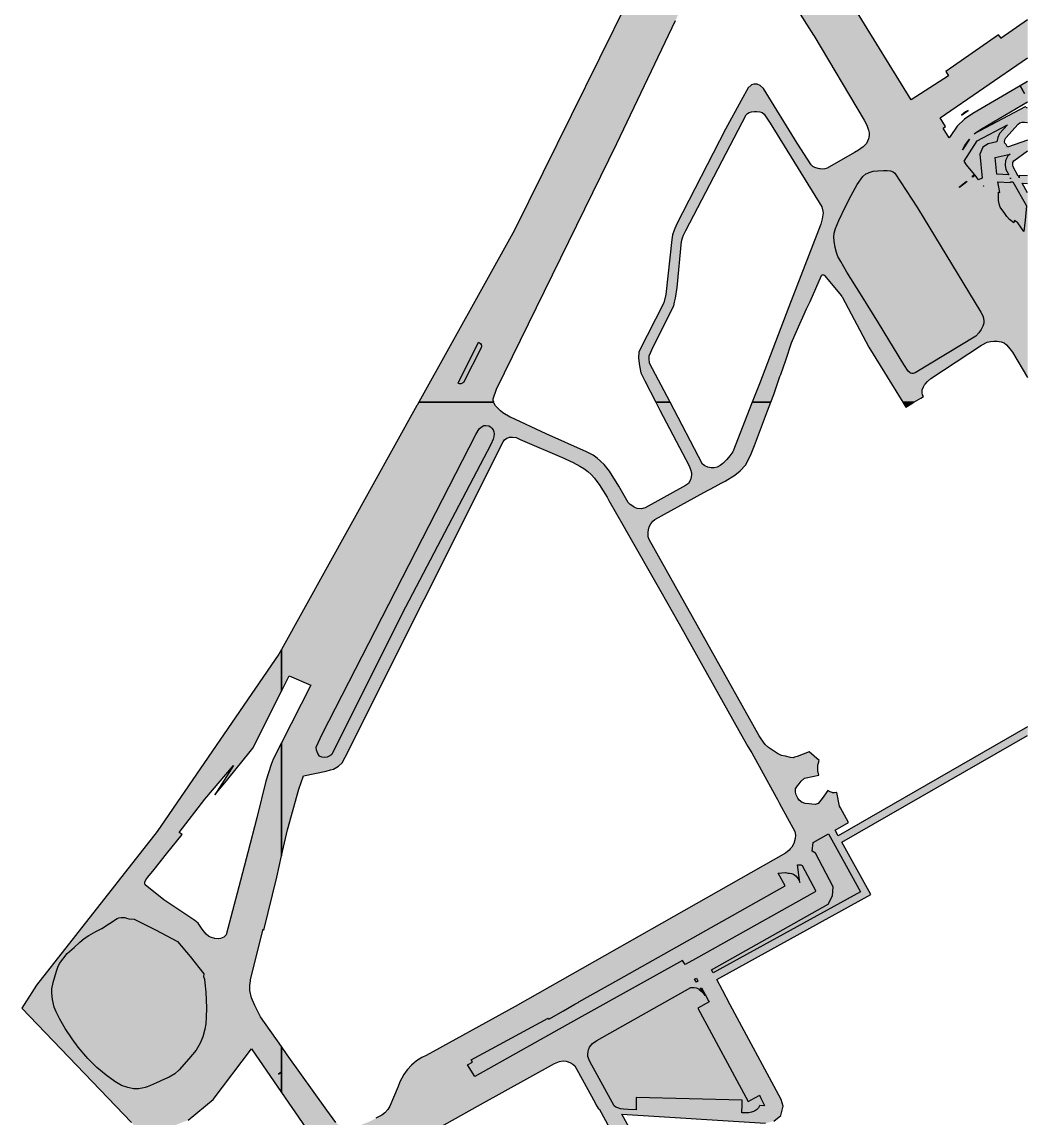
# Model space of a CAD drawing. Header units: metres. Extents: x -1260 to 1415, y -1141 to 1210.
# Drawn here: x -1260.1 to -856, y -281.7 to 159.1 of the extents above; entities that cross this region are included whole.
import ezdxf

# ---------------------------------------------------------------- set-up
doc = ezdxf.new("R2010")
doc.units = ezdxf.units.M
doc.layers.add('URB_DRUMURI_STREET_LINE', color=7, linetype='Continuous', true_color=0xe1e4e2)

msp = doc.modelspace()

# ---------------------------------------------------------------- hatches: boundary and pattern name
at = {"layer": 'URB_DRUMURI_STREET_LINE'}
h = msp.add_hatch(color=256, dxfattribs=at)
h.dxf.hatch_style = 1
h.paths.add_polyline_path([(-949.24, 306.16), (-1005.16, 190.81), (-1062.08, 75.42), (-1100.54, 6.16), (-1070.37, 6.16), (-1070.66, 6.82), (-1070.62, 7.58), (-1069.24, 11.48), (-1020.92, 110.22), (-997.34, 159.74), (-985.5, 185.12), (-984.64, 186.82), (-983.32, 188.66), (-982.6, 189.46), (-981.52, 190.34), (-979.74, 190.98), (-977.34, 191.34), (-975.92, 191.28), (-973.7, 190.7), (-971.34, 189.66), (-968.2, 187.7), (-963.44, 183.44), (-958.74, 178.14), (-949.04, 165.2), (-941.86, 153.84), (-941.73, 153.64), (-921.42, 119.68), (-920.36, 117.58), (-919.78, 115.64), (-919.52, 114.58), (-919.52, 114.56), (-919.52, 113.4), (-919.66, 112.12), (-920.58, 110.26), (-921.9, 108.86), (-923.76, 107.54), (-925.39, 106.61), (-936.4, 100.34), (-937.24, 100.02), (-938.18, 99.94), (-939.14, 100), (-939.39, 100.04), (-940, 100.14), (-941.26, 100.58), (-942.16, 101.04), (-942.78, 101.64), (-948.34, 110.38), (-961.92, 132.34), (-963.24, 133.58), (-964.44, 134.05), (-964.56, 134.1), (-965.57, 134.1), (-965.58, 134.1), (-965.88, 134.04), (-966.82, 133.88), (-966.94, 133.75), (-968.08, 132.64), (-970.86, 127.58), (-977.16, 115.94), (-996.86, 77.62), (-997.88, 75.34), (-998.48, 73.52), (-998.76, 71.68), (-1001.18, 49.56), (-1002, 46.12), (-1012.02, 26.42), (-1012.18, 23.92), (-1011.8, 20.78), (-1011.22, 18.06), (-1009.68, 14.84), (-1005.24, 6.16), (-999.51, 6.16), (-1007.78, 21.9), (-1007.79, 22.18), (-1007.86, 23.44), (-1007.86, 24.64), (-1007.86, 24.84), (-1007.26, 26.3), (-1006.38, 28.2), (-998.04, 44.98), (-997.66, 46.38), (-997.3, 48.06), (-996.72, 52.38), (-994.96, 70.8), (-994.52, 72.26), (-994.12, 73.34), (-993.16, 75.28), (-968.88, 121.76), (-968.54, 122.16), (-968.4, 122.34), (-967.7, 122.74), (-966.8, 123.04), (-965.54, 123.1), (-964.7, 123.1), (-963.38, 122.96), (-962.44, 122.7), (-961.66, 122.08), (-959.2, 118.46), (-938.48, 84.76), (-938.11, 83.07), (-937.96, 82.34), (-938.34, 80), (-938.84, 77.8), (-951.78, 44.5), (-963.54, 13.6), (-966.46, 6.16), (-959.01, 6.16), (-957.84, 9.26), (-957.83, 9.26), (-955.32, 16.54), (-955.02, 17.4), (-953.03, 23.16), (-950.64, 30.07), (-950.3, 31.06), (-947.31, 37.71), (-946.12, 40.36), (-944.6, 43.73), (-943.24, 46.76), (-938.58, 57.14), (-938.3, 57.44), (-938, 57.42), (-937.62, 57.36), (-937.36, 57.2), (-930.57, 48.91), (-930.52, 48.84), (-930.35, 48.52), (-919.64, 28.32), (-905.88, 6.16), (-901.45, 6.16), (-898.66, 7.83), (-897.66, 8.44), (-898.02, 9.12), (-898.18, 9.92), (-898.14, 11.14), (-897.62, 12.38), (-897.17, 13.14), (-897, 13.44), (-896.02, 14.58), (-894.66, 15.76), (-874.26, 29.16), (-871.96, 30.36), (-870.7, 30.58), (-869.38, 30.7), (-868.06, 30.7), (-866.34, 30.44), (-865.22, 30.04), (-864.22, 29.24), (-863.42, 28.38), (-861.88, 26.38), (-855.74, 16.18), (-855.74, 90.4), (-857.94, 94.31), (-855.74, 94.18), (-855.74, 97.18), (-859.12, 97.38), (-859.17, 96.49), (-859.18, 96.5), (-859.16, 97.08), (-859.52, 97.1), (-861.6, 100.79), (-861.76, 101.67), (-861.69, 102.58), (-861.33, 103.26), (-855.74, 107.26), (-855.74, 111.64), (-855.8, 111.52), (-863.81, 108.75), (-864.05, 109.36), (-864.39, 109.85), (-864.89, 110.32), (-865.06, 110.87), (-864.87, 111.69), (-864.48, 112.57), (-859.56, 118.03), (-858.87, 118.54), (-857.97, 118.84), (-856.96, 118.84), (-855.78, 118.68), (-855.74, 118.66), (-855.74, 124.39), (-856.75, 124.93), (-877.18, 114.09), (-876.73, 114.52), (-874.06, 116.31), (-855.74, 127.04), (-855.74, 135.14), (-858.72, 133.4), (-856.96, 130.38), (-858.73, 133.4), (-877.79, 122.24), (-881.11, 120.01), (-884.09, 117.2), (-886.91, 113.1), (-887.26, 112.48), (-889.71, 116.45), (-888.73, 117.14), (-890.85, 120.55), (-855.74, 144.67), (-855.74, 159.92), (-866.4, 152.54), (-866.4, 152.54), (-866.41, 152.54), (-866.41, 152.53), (-866.41, 152.53), (-866.41, 152.53), (-866.42, 152.53), (-866.42, 152.53), (-866.42, 152.53), (-866.43, 152.53), (-866.43, 152.53), (-866.43, 152.54), (-866.43, 152.54), (-866.44, 152.54), (-866.44, 152.54), (-866.44, 152.54), (-866.44, 152.55), (-867.42, 153.96), (-888.59, 139.18), (-887.55, 137.49), (-887.55, 137.48), (-887.54, 137.48), (-887.54, 137.48), (-887.54, 137.48), (-887.54, 137.47), (-887.54, 137.47), (-887.54, 137.47), (-887.54, 137.46), (-887.54, 137.46), (-887.54, 137.46), (-887.55, 137.46), (-887.55, 137.45), (-887.55, 137.45), (-887.55, 137.45), (-887.55, 137.45), (-887.56, 137.45), (-902.54, 127.76), (-902.54, 127.76), (-902.54, 127.76), (-902.54, 127.75), (-902.55, 127.75), (-902.55, 127.75), (-902.55, 127.75), (-902.56, 127.75), (-902.56, 127.75), (-902.56, 127.75), (-902.57, 127.76), (-902.57, 127.76), (-902.57, 127.76), (-902.57, 127.76), (-902.58, 127.76), (-902.58, 127.76), (-902.58, 127.77), (-925.25, 164.58), (-925.25, 164.58), (-925.25, 164.58), (-925.25, 164.59), (-926.18, 163.97), (-928.76, 167.84), (-925.25, 164.61), (-925.25, 164.61), (-925.25, 164.62), (-925.24, 164.62), (-925.24, 164.62), (-920.94, 167.29), (-920.97, 167.33), (-921.22, 167.74), (-921.21, 167.76), (-917.9, 173.78), (-916.3, 177.73), (-915.03, 181.09), (-894.17, 250.44), (-900.87, 252.46), (-921.66, 183.34), (-922.82, 180.28), (-924.24, 176.79), (-925.43, 174.61), (-926.55, 176.43), (-932.24, 173.01), (-932.25, 173.01), (-932.25, 173.01), (-932.25, 173.01), (-932.25, 173.01), (-932.26, 173.01), (-932.26, 173.01), (-932.26, 173.01), (-932.27, 173.01), (-932.27, 173.01), (-932.27, 173.01), (-932.27, 173.01), (-932.28, 173.01), (-932.28, 173.02), (-932.28, 173.02), (-932.28, 173.02), (-932.28, 173.02), (-943.09, 191.76), (-943.09, 191.76), (-943.09, 191.76), (-943.09, 191.77), (-943.09, 191.77), (-943.09, 191.77), (-943.09, 191.77), (-943.09, 191.78), (-943.09, 191.78), (-942.69, 193.54), (-942.69, 193.54), (-942.69, 193.54), (-942.69, 193.55), (-942.69, 193.55), (-942.68, 193.55), (-942.68, 193.55), (-942.68, 193.55), (-942.68, 193.56), (-942.67, 193.56), (-942.67, 193.56), (-942.67, 193.56), (-942.67, 193.56), (-942.66, 193.56), (-942.66, 193.56), (-942.66, 193.56), (-942.66, 193.56), (-942.65, 193.56), (-935.72, 191.39), (-936.81, 193.16), (-943.7, 195.26), (-943.7, 195.26), (-943.7, 195.26), (-943.7, 195.26), (-943.71, 195.27), (-943.71, 195.27), (-943.71, 195.27), (-943.71, 195.27), (-943.71, 195.27), (-943.71, 195.28), (-943.72, 195.28), (-943.72, 195.28), (-943.72, 195.29), (-943.72, 195.29), (-943.72, 195.29), (-943.72, 195.29), (-943.72, 195.3), (-941.86, 201.39), (-953.41, 220.22), (-954.6, 223.27), (-955.18, 225.67), (-955.26, 226.81), (-952.21, 233.05), (-943.87, 249.58), (-919.84, 297.18), (-909.06, 298.16), (-908.32, 297.03), (-877.25, 281.03), (-867.97, 264.59), (-883.33, 256.03), (-879.93, 249.91), (-861.49, 260.19), (-855.74, 263.39), (-855.74, 271.4), (-861.85, 267.99), (-870.26, 282.87), (-863.54, 288.6), (-855.74, 275.1), (-855.74, 289.08), (-858.13, 293.22), (-855.74, 295.26), (-855.74, 304.47), (-863.06, 298.21), (-877.66, 306.16), (-892.31, 306.16), (-868.76, 293.35), (-875.21, 287.85), (-902.16, 301.72), (-899.9, 306.16), (-907.75, 306.16), (-909.66, 302.41), (-909.9, 300.6), (-918.51, 299.82), (-915.33, 306.16), (-934.95, 306.16), (-962.66, 251.14), (-963.2, 250.44), (-963.86, 250.04), (-964.78, 249.9), (-965.46, 250.18), (-937.16, 306.16), (-943.21, 306.16), (-958.1, 275.76), (-965.84, 260.32), (-970.5, 252.68), (-970.7, 252.82), (-971.02, 253.14), (-971.44, 253.72), (-971.54, 253.94), (-945.5, 306.16), (-949.24, 306.16)])
h.paths.add_polyline_path([(-1076.08, 30.12), (-1075.72, 29.8), (-1075.44, 29.42), (-1075.34, 28.72), (-1075.44, 28.08), (-1082.6, 14.08), (-1083, 13.82), (-1083.6, 13.64), (-1084.12, 13.62), (-1084.76, 13.88), (-1076.58, 30.3), (-1076.08, 30.12)], flags=0)
h.paths.add_polyline_path([(-928.46, 58.56), (-930.88, 62.76), (-932, 64.82), (-932.42, 66.01), (-932.56, 66.4), (-933.14, 68.42), (-933.54, 70.9), (-933.62, 72.64), (-933.54, 74.16), (-932.96, 76.08), (-931.6, 79.26), (-929.16, 84.58), (-926.76, 89.34), (-924.28, 93.7), (-922.04, 96.98), (-920.84, 97.98), (-920.25, 98.22), (-919.44, 98.56), (-917.84, 99.08), (-916, 99.3), (-913.72, 99.44), (-912.22, 99.44), (-910.88, 99.22), (-909.84, 98.9), (-909.12, 98.34), (-900.06, 84.32), (-874.6, 42.4), (-873.74, 40.92), (-873.52, 40.06), (-873.52, 40.06), (-873.34, 38.8), (-873.34, 37.92), (-873.72, 36.74), (-874.4, 35.4), (-875.32, 34.04), (-876.58, 32.82), (-901.02, 18.06), (-901.34, 17.92), (-901.78, 17.78), (-902.34, 17.76), (-902.83, 17.9), (-903.04, 17.96), (-903.78, 18.7), (-905.48, 21.36), (-915.7, 38.1), (-923, 49.81), (-928.46, 58.56)], flags=0)
h.paths.add_polyline_path([(-965.65, 239.72), (-968.52, 241.12), (-968.5, 241.16), (-965.65, 239.72)], flags=0)
h.paths.add_polyline_path([(-883.18, 92.61), (-883.2, 92.79), (-880.38, 95.12), (-880.22, 94.86), (-883.18, 92.61)], flags=0)
h.paths.add_polyline_path([(-880.97, 109.38), (-879.18, 111.99), (-881.91, 107.73), (-880.97, 109.38)], flags=0)
h.paths.add_polyline_path([(-875.02, 106), (-874, 96.34), (-875.45, 95.67), (-876.81, 97.46), (-877.82, 96.69), (-878.04, 97.04), (-877.1, 97.82), (-880.28, 101.69), (-881.3, 103.13), (-876.06, 111.29), (-863.8, 117.8), (-867.03, 114.22), (-867.72, 112.66), (-868.14, 110.87), (-871.63, 110.1), (-873.82, 108.72), (-875.02, 106)], flags=0)
h.paths.add_polyline_path([(-864.46, 99.76), (-863.24, 97.59), (-868.12, 97.86), (-868.83, 104.57), (-862.78, 105.91), (-863.65, 105.28), (-864.63, 103.43), (-864.78, 101.51), (-864.46, 99.76)], flags=0)
h.paths.add_polyline_path([(-861.29, 78.28), (-863.06, 79.68), (-864.08, 80.88), (-864.89, 82.06), (-866.74, 84.69), (-867.16, 86.01), (-867.44, 87.34), (-867.42, 90.67), (-866.95, 90.58), (-867.06, 91.15), (-867.69, 94.83), (-862.72, 94.56), (-862.7, 94.86), (-861.66, 94.8), (-856.21, 85.13), (-856.79, 79.41), (-857.26, 74.85), (-859.62, 78.4), (-860.98, 79.33), (-861.29, 78.28)], flags=0)
h.paths.add_polyline_path([(-862.61, 96.48), (-862.61, 96.48), (-862.63, 96.06), (-862.61, 96.48)], flags=0)
h.paths.add_polyline_path([(-873.51, 93.27), (-873.48, 93.08), (-873.59, 93.23), (-873.51, 93.27)], flags=0)
h = msp.add_hatch(color=256, dxfattribs=at)
h.dxf.hatch_style = 1
h.paths.add_polyline_path([(-882.27, 121.64), (-879.63, 123.49), (-880.69, 122.98), (-882.27, 121.64)])
h = msp.add_hatch(color=256, dxfattribs=at)
h.dxf.hatch_style = 1
h.paths.add_polyline_path([(-1070.37, 6.16), (-1100.54, 6.16), (-1101.22, 4.95), (-1101.26, 4.87), (-1155.74, -93.22), (-1155.74, -109.96), (-1152.66, -103.84), (-1143.94, -107.58), (-1155.74, -130.81), (-1155.74, -176.3), (-1153.36, -165.76), (-1148.7, -149.4), (-1146.9, -144), (-1137.76, -142.16), (-1135.98, -141.65), (-1134.84, -141.32), (-1132.82, -140.24), (-1131.38, -138.86), (-1130.08, -136.52), (-1066.66, -9.78), (-1066.08, -8.98), (-1065.2, -8.32), (-1064.95, -8.22), (-1064.1, -7.88), (-1062.86, -7.8), (-1061.43, -8.02), (-1061.4, -8.02), (-1059.82, -8.76), (-1042.28, -16.26), (-1041.66, -16.55), (-1038.44, -18.06), (-1035.8, -19.48), (-1034.12, -20.52), (-1032.62, -21.62), (-1031.26, -22.94), (-1029.94, -24.4), (-1028.97, -25.63), (-1028, -26.86), (-1024.86, -31.98), (-1024.08, -33.34), (-1024.08, -33.34), (-1024.07, -33.35), (-1017.96, -44.05), (-1017.95, -44.07), (-1017.24, -45.32), (-1003.22, -69.9), (-994.16, -86.02), (-992.7, -88.64), (-969.96, -129.14), (-968.19, -132.23), (-966.7, -134.83), (-962.82, -141.62), (-956.87, -152.58), (-956.34, -153.57), (-955.45, -155.22), (-949.38, -166.42), (-949.02, -167.86), (-949.16, -169.28), (-949.78, -171.34), (-950.58, -172.8), (-951.17, -173.43), (-951.68, -173.96), (-953.08, -175.14), (-1061.8, -236.82), (-1097.54, -256.5), (-1099.26, -257.38), (-1101.46, -258.72), (-1103.52, -260.42), (-1105.12, -262.1), (-1105.65, -262.86), (-1106.56, -264.12), (-1108.12, -267.12), (-1108.89, -269.05), (-1110.68, -273.48), (-1112.22, -276.96), (-1112.92, -278.28), (-1114.16, -279.54), (-1115.46, -280.48), (-1117.84, -281.8), (-1120.14, -283.02), (-1124.72, -284.88), (-1126.34, -285.42), (-1128.04, -285.54), (-1129.78, -285.5), (-1131.52, -285.16), (-1132.58, -284.66), (-1133.84, -283.46), (-1137.48, -278.5), (-1153.42, -256.28), (-1153.42, -256.28), (-1155.74, -252.97), (-1155.74, -271.36), (-1141.78, -291.66), (-1144.58, -293.84), (-1126.87, -293.84), (-1128.02, -291.94), (-1128.04, -291.82), (-1128.04, -291.82), (-1127.9, -291.74), (-1127.66, -291.68), (-1123, -290.92), (-1121.48, -290.64), (-1118.8, -289.82), (-1118.51, -289.71), (-1116.02, -288.7), (-1115.4, -288.5), (-1114.82, -288.46), (-1114.36, -288.46), (-1114.2, -288.54), (-1113.9, -288.68), (-1113.52, -289.04), (-1113.2, -289.5), (-1113.1, -289.98), (-1113.18, -290.3), (-1113.62, -290.98), (-1116.2, -293.12), (-1117, -293.84), (-1107.04, -293.84), (-1075.78, -276.26), (-1046.04, -259.78), (-1044.02, -258.92), (-1042.46, -258.74), (-1041.24, -258.86), (-1040.82, -259), (-1039.86, -259.34), (-1038.6, -260), (-1037.8, -260.72), (-1030.34, -274.3), (-1028.9, -276.93), (-1028.32, -277.98), (-1027.99, -277.99), (-1019.39, -293.84), (-1011.43, -293.84), (-1018.87, -280.12), (-961.13, -283.8), (-957.79, -282.91), (-954.97, -280.64), (-954.08, -276.93), (-954.85, -274.19), (-975.28, -236.14), (-978.45, -230.22), (-980.75, -225.93), (-918.81, -191.85), (-930.48, -170.8), (-855.74, -127.8), (-855.74, -124.34), (-931.94, -168.17), (-933.19, -165.91), (-927.72, -162.82), (-930.95, -156.95), (-931.34, -156.26), (-932.52, -150.78), (-932.62, -150.8), (-933.42, -150.92), (-934.2, -150.84), (-934.31, -150.81), (-935.14, -150.56), (-936.04, -150.02), (-938.37, -153.12), (-939.96, -155.22), (-941.14, -155.56), (-942.5, -155.46), (-943.62, -155.38), (-945.18, -155.16), (-946.22, -154.79), (-946.36, -154.74), (-947.56, -153.86), (-948.16, -153.1), (-948.82, -151.68), (-949.1, -150.62), (-949.06, -149.34), (-948.3, -148.08), (-948.26, -148.04), (-947.58, -147.22), (-947.21, -146.78), (-946.74, -146.2), (-945.52, -145.04), (-944.83, -144.89), (-939.72, -143.74), (-940.08, -142.08), (-940.16, -140.72), (-940.05, -139.67), (-940.02, -139.38), (-939.54, -137.9), (-943.56, -134.42), (-948.41, -136.23), (-949.42, -136.61), (-950, -136.82), (-951.1, -136.7), (-953.08, -136.19), (-953.2, -136.16), (-954.66, -135.82), (-956.36, -135.12), (-957.94, -134.06), (-958.37, -133.77), (-959.96, -132.68), (-961.24, -131.46), (-962.94, -129.18), (-963.64, -128.02), (-1007.96, -49.08), (-1008.32, -47.98), (-1008.32, -46.6), (-1008.25, -46.03), (-1008.14, -45.12), (-1007.88, -43.88), (-1007.3, -42.74), (-1006.5, -41.68), (-1005.66, -40.94), (-985.94, -30.18), (-981.38, -27.7), (-978.98, -26.39), (-978.75, -26.26), (-977.36, -25.5), (-973.48, -23.08), (-971.36, -21.38), (-969.16, -19.12), (-967.14, -15.28), (-965.61, -11.26), (-963.13, -4.72), (-960.31, 2.72), (-959.01, 6.16), (-966.46, 6.16), (-974.26, -13.7), (-975.44, -15.34), (-976.68, -16.88), (-978.3, -18.42), (-979.4, -19.22), (-980.56, -19.92), (-981.84, -20.26), (-982.98, -20.22), (-984.34, -19.92), (-985.5, -19.38), (-986.46, -18.72), (-999.51, 6.16), (-1005.24, 6.16), (-1003.6, 2.94), (-991.8, -19.36), (-991.3, -20.88), (-990.89, -22.21), (-990.86, -22.34), (-990.9, -22.95), (-990.96, -23.76), (-991.36, -25.08), (-992.16, -26.44), (-993.34, -27.28), (-1009.54, -36.3), (-1011.06, -36.7), (-1012.72, -36.58), (-1013.34, -36.28), (-1013.9, -36.01), (-1014.08, -35.92), (-1015.5, -34.98), (-1016.3, -34.14), (-1020.16, -27.62), (-1023.92, -21.6), (-1026.06, -18.9), (-1028.76, -16.36), (-1030.44, -15.16), (-1033.08, -13.76), (-1049.38, -6.48), (-1063.67, 0.15), (-1063.67, 0.15), (-1063.74, 0.18), (-1066.78, 1.88), (-1067.74, 2.72), (-1068.62, 3.64), (-1069.64, 4.8), (-1070.18, 5.72), (-1070.37, 6.16)])
h.paths.add_polyline_path([(-1017.94, -44.06), (-1017.95, -44.07), (-1017.94, -44.06), (-1017.94, -44.06)], flags=0)
h.paths.add_polyline_path([(-1017.94, -44.06), (-1017.94, -44.06), (-1017.94, -44.06), (-1017.94, -44.06)], flags=0)
h.paths.add_polyline_path([(-987.89, -229.86), (-986.52, -231.1), (-985.42, -232.44), (-987.29, -229.52), (-986.88, -229.3), (-984.62, -233.52), (-984.13, -234.44), (-983.8, -234.96), (-983.84, -234.99), (-988.3, -237.46), (-968.16, -275.06), (-963.66, -272.59), (-963.5, -272.5), (-963.19, -273.45), (-961.48, -276.65), (-961.82, -276.74), (-963.44, -276.63), (-963.5, -276.82), (-964, -277.56), (-964.76, -278.38), (-965.6, -278.94), (-966.72, -279.38), (-967.78, -279.56), (-968.96, -279.62), (-970.66, -279.58), (-970.65, -279.56), (-970.56, -276.18), (-970.52, -274.52), (-1013.2, -273.38), (-1013.2, -273.47), (-1013.2, -278.36), (-1013.2, -278.36), (-1016.36, -278.28), (-1016.36, -278.28), (-1018.28, -278.12), (-1019.42, -277.96), (-1020.5, -277.62), (-1021.36, -277.28), (-1022.02, -276.74), (-1031.78, -258.98), (-1032.36, -257.62), (-1032.52, -257), (-1032.56, -256.08), (-1032.5, -254.98), (-1032.5, -254.76), (-1032.34, -254.32), (-1031.92, -253.12), (-1030.68, -251.68), (-1029, -250.44), (-991.12, -229.2), (-990.68, -229.14), (-989.8, -229.2), (-989.06, -229.32), (-987.98, -229.78), (-987.89, -229.86)], flags=0)
h.paths.add_polyline_path([(-993.42, -219.99), (-994.51, -218.3), (-1033.75, -240.22), (-1040.71, -244.11), (-1078.06, -264.96), (-1080.94, -260.26), (-1078.97, -259.16), (-1079.48, -258.22), (-1048.52, -241.5), (-1048.3, -241.89), (-1042.4, -238.57), (-1037.74, -235.94), (-1036.16, -235.05), (-1036.19, -235), (-1020.07, -226), (-953.17, -188.33), (-956.07, -183.17), (-953.08, -182.91), (-952.14, -183.23), (-951.48, -183.26), (-950.74, -183.32), (-949.84, -183.66), (-948.78, -184.44), (-947.8, -185.9), (-947.3, -187.02), (-948.29, -179.86), (-946.92, -179.8), (-946.37, -180.15), (-941.06, -190.17), (-941.08, -190.41), (-941.21, -190.67), (-989.27, -217.64), (-993.42, -219.99)], flags=0)
h.paths.add_polyline_path([(-1141.79, -132.48), (-1141.79, -132.48), (-1141.8, -132.48), (-1141.79, -132.48)], flags=0)
h.paths.add_polyline_path([(-1141.79, -132.49), (-1141.79, -132.48), (-1139.34, -127.36), (-1077.66, -6.82), (-1076.28, -4.48), (-1075.44, -3.78), (-1074.4, -3.22), (-1073.56, -3.22), (-1072.44, -3.3), (-1071.72, -3.66), (-1071.16, -4.2), (-1070.68, -4.94), (-1070.4, -5.78), (-1070.24, -6.5), (-1070.36, -7.58), (-1070.66, -8.7), (-1071.56, -10.76), (-1107.32, -79.04), (-1135.56, -135.52), (-1136.36, -136.06), (-1137.38, -136.5), (-1138.44, -136.72), (-1139.58, -136.62), (-1140.46, -136.14), (-1141.12, -135.12), (-1141.6, -133.8), (-1141.79, -132.49)], flags=0)
h.paths.add_polyline_path([(-935.8, -167.38), (-933.82, -170.96), (-922.9, -190.67), (-982.17, -223.28), (-982.84, -222.05), (-935.9, -195.72), (-934.23, -192.36), (-933.9, -188.73), (-941.06, -175.21), (-942.33, -174.42), (-942.04, -170.89), (-935.8, -167.38)], flags=0)
h.paths.add_polyline_path([(-988.94, -225.49), (-988.31, -226.66), (-988.92, -226.99), (-989.63, -225.88), (-988.94, -225.49)], flags=0)
h = msp.add_hatch(color=256, dxfattribs=at)
h.dxf.hatch_style = 1
h.paths.add_polyline_path([(-904.66, 4.23), (-902.34, 5.62), (-901.45, 6.16), (-905.88, 6.16), (-904.68, 4.22), (-904.66, 4.23)])
h = msp.add_hatch(color=256, dxfattribs=at)
h.dxf.hatch_style = 1
h.paths.add_polyline_path([(-1216.02, -283.44), (-1206.78, -293.84), (-1200.66, -293.84), (-1205.87, -287.43), (-1193.28, -282.53), (-1183.16, -274.25), (-1167.73, -253.91), (-1155.74, -271.36), (-1155.74, -252.97), (-1164.16, -240.96), (-1166.5, -236.42), (-1167.84, -233.3), (-1168.5, -230.38), (-1168.5, -228.4), (-1168.2, -226.44), (-1168.24, -226), (-1163.12, -205.79), (-1162.86, -206.16), (-1157.66, -184.8), (-1155.74, -176.3), (-1155.74, -130.81), (-1159.08, -137.38), (-1159.88, -139.44), (-1162, -146.26), (-1165.66, -160.9), (-1169.28, -174.96), (-1172.94, -188.72), (-1178.04, -207.98), (-1178.32, -208.42), (-1178.92, -208.88), (-1180.26, -209.48), (-1181.24, -209.64), (-1182.54, -209.46), (-1184.3, -208.88), (-1185.1, -208.5), (-1185.96, -207.7), (-1187.6, -205.7), (-1189.22, -203.34), (-1190.6, -202.24), (-1202.98, -193.92), (-1210.5, -187.96), (-1210.62, -187.34), (-1210.62, -186.76), (-1210.3, -185.94), (-1209.52, -184.8), (-1206.96, -181.7), (-1201.92, -175.46), (-1195.68, -167.65), (-1196.83, -166.83), (-1186.53, -153.45), (-1175.1, -139.88), (-1182.51, -151.67), (-1177.34, -145.38), (-1168.3, -134.32), (-1167.3, -132.94), (-1155.74, -109.96), (-1155.74, -93.22), (-1156.77, -95.08), (-1205.67, -166.49), (-1254.18, -228.2), (-1260.1, -237.51), (-1216.02, -283.44)])
h.paths.add_polyline_path([(-1186.02, -241.08), (-1186.22, -243.82), (-1186.56, -245.98), (-1187.4, -249.02), (-1188.4, -251.62), (-1190.1, -254.36), (-1192.98, -257.94), (-1196.9, -262.36), (-1198.66, -263.92), (-1200.96, -265.24), (-1200.96, -265.24), (-1202.8, -266), (-1205.96, -267.48), (-1207.26, -268.08), (-1208.44, -268.6), (-1209.74, -269.08), (-1210.58, -269.36), (-1211.74, -269.66), (-1212.54, -269.84), (-1213.12, -269.92), (-1215.24, -269.92), (-1217.52, -269.4), (-1220.06, -268.54), (-1222.76, -266.94), (-1226.26, -264.42), (-1229.94, -261.36), (-1233.64, -257.76), (-1237.46, -253.18), (-1239.92, -249.86), (-1242.76, -245.62), (-1244.88, -241.96), (-1246.32, -239), (-1247.1, -237.1), (-1247.82, -234), (-1248.14, -231.42), (-1248.14, -230.5), (-1248.02, -229.74), (-1247.56, -227.18), (-1246.26, -222.58), (-1245.68, -221), (-1245, -219.54), (-1241.86, -215.56), (-1239.16, -213.04), (-1236.84, -210.92), (-1235.08, -209.48), (-1233.2, -208.34), (-1230.34, -206.7), (-1228, -205.5), (-1221.84, -201.5), (-1221.1, -201.2), (-1220.26, -200.98), (-1219.42, -200.98), (-1218.78, -201.08), (-1218.1, -201.26), (-1217.14, -201.58), (-1214.93, -201.67), (-1206.33, -205.99), (-1197.5, -210.63), (-1192.4, -216.67), (-1187.01, -223.66), (-1187.04, -224.82), (-1186.76, -225.9), (-1186.52, -227.32), (-1186.14, -231.02), (-1185.98, -234.08), (-1185.9, -237.54), (-1186.02, -241.08)], flags=0)
h.paths.add_polyline_path([(-1155.87, -263.29), (-1156.9, -264.01), (-1156.9, -264.01), (-1155.87, -263.29)], flags=0)

# ---------------------------------------------------------------- linework, layer by layer
at = {"layer": 'URB_DRUMURI_STREET_LINE', "elevation": 0.01}
for points in [[(-1005.16, 190.81), (-1062.08, 75.42), (-1100.54, 6.16), (-1070.37, 6.16), (-1070.66, 6.82), (-1070.62, 7.58), (-1069.24, 11.48), (-1020.92, 110.22), (-997.34, 159.74)], [(-949.04, 165.2), (-941.86, 153.84), (-941.73, 153.64), (-921.42, 119.68), (-920.36, 117.58), (-919.78, 115.64), (-919.52, 114.58), (-919.52, 114.56), (-919.52, 113.4), (-919.66, 112.12), (-920.58, 110.26), (-921.9, 108.86), (-923.76, 107.54), (-925.39, 106.61), (-936.4, 100.34), (-937.24, 100.02), (-938.18, 99.94), (-939.14, 100), (-939.39, 100.04), (-940, 100.14), (-941.26, 100.58), (-942.16, 101.04), (-942.78, 101.64), (-948.34, 110.38), (-961.92, 132.34), (-963.24, 133.58), (-964.44, 134.05), (-964.56, 134.1), (-965.57, 134.1), (-965.58, 134.1), (-965.88, 134.04), (-966.82, 133.88), (-966.94, 133.75), (-968.08, 132.64), (-970.86, 127.58), (-977.16, 115.94), (-996.86, 77.62), (-997.88, 75.34), (-998.48, 73.52), (-998.76, 71.68), (-1001.18, 49.56), (-1002, 46.12), (-1012.02, 26.42), (-1012.18, 23.92), (-1011.8, 20.78), (-1011.22, 18.06), (-1009.68, 14.84), (-1005.24, 6.16), (-999.51, 6.16), (-1007.78, 21.9), (-1007.79, 22.18), (-1007.86, 23.44), (-1007.86, 24.64), (-1007.86, 24.84), (-1007.26, 26.3), (-1006.38, 28.2), (-998.04, 44.98), (-997.66, 46.38), (-997.3, 48.06), (-996.72, 52.38), (-994.96, 70.8), (-994.52, 72.26), (-994.12, 73.34), (-993.16, 75.28), (-968.88, 121.76), (-968.54, 122.16), (-968.4, 122.34), (-967.7, 122.74), (-966.8, 123.04), (-965.54, 123.1), (-964.7, 123.1), (-963.38, 122.96), (-962.44, 122.7), (-961.66, 122.08), (-959.2, 118.46), (-938.48, 84.76), (-938.11, 83.07), (-937.96, 82.34), (-938.34, 80), (-938.84, 77.8), (-951.78, 44.5), (-963.54, 13.6), (-966.46, 6.16), (-959.01, 6.16), (-957.84, 9.26), (-957.83, 9.26), (-955.32, 16.54), (-955.02, 17.4), (-953.03, 23.16), (-950.64, 30.07), (-950.3, 31.06), (-947.31, 37.71), (-946.12, 40.36), (-944.6, 43.73), (-943.24, 46.76), (-938.58, 57.14), (-938.3, 57.44), (-938, 57.42), (-937.62, 57.36), (-937.36, 57.2), (-930.57, 48.91), (-930.52, 48.84), (-930.35, 48.52), (-919.64, 28.32), (-905.88, 6.16), (-901.45, 6.16), (-898.66, 7.83), (-897.66, 8.44), (-898.02, 9.12), (-898.18, 9.92), (-898.14, 11.14), (-897.62, 12.38), (-897.17, 13.14), (-897, 13.44), (-896.02, 14.58), (-894.66, 15.76), (-874.26, 29.16), (-871.96, 30.36), (-870.7, 30.58), (-869.38, 30.7), (-868.06, 30.7), (-866.34, 30.44), (-865.22, 30.04), (-864.22, 29.24), (-863.42, 28.38), (-861.88, 26.38), (-855.74, 16.18)], [(-855.74, 159.92), (-866.4, 152.54), (-866.4, 152.54), (-866.41, 152.54), (-866.41, 152.53), (-866.41, 152.53), (-866.41, 152.53), (-866.42, 152.53), (-866.42, 152.53), (-866.42, 152.53), (-866.43, 152.53), (-866.43, 152.53), (-866.43, 152.54), (-866.43, 152.54), (-866.44, 152.54), (-866.44, 152.54), (-866.44, 152.54), (-866.44, 152.55), (-867.42, 153.96), (-888.59, 139.18), (-887.55, 137.49), (-887.55, 137.48), (-887.54, 137.48), (-887.54, 137.48), (-887.54, 137.48), (-887.54, 137.47), (-887.54, 137.47), (-887.54, 137.47), (-887.54, 137.46), (-887.54, 137.46), (-887.54, 137.46), (-887.55, 137.46), (-887.55, 137.45), (-887.55, 137.45), (-887.55, 137.45), (-887.55, 137.45), (-887.56, 137.45), (-902.54, 127.76), (-902.54, 127.76), (-902.54, 127.76), (-902.54, 127.75), (-902.55, 127.75), (-902.55, 127.75), (-902.55, 127.75), (-902.56, 127.75), (-902.56, 127.75), (-902.56, 127.75), (-902.57, 127.76), (-902.57, 127.76), (-902.57, 127.76), (-902.57, 127.76), (-902.58, 127.76), (-902.58, 127.76), (-902.58, 127.77), (-925.25, 164.58)], [(-855.74, 135.14), (-858.72, 133.4), (-856.96, 130.38), (-858.73, 133.4), (-877.79, 122.24), (-881.11, 120.01), (-884.09, 117.2), (-886.91, 113.1), (-887.26, 112.48), (-889.71, 116.45), (-888.73, 117.14), (-890.85, 120.55), (-855.74, 144.67)], [(-855.74, 124.39), (-856.75, 124.93), (-877.18, 114.09), (-876.73, 114.52), (-874.06, 116.31), (-855.74, 127.04)], [(-855.8, 111.52), (-863.81, 108.75), (-864.05, 109.36), (-864.39, 109.85), (-864.89, 110.32), (-865.06, 110.87), (-864.87, 111.69), (-864.48, 112.57), (-859.56, 118.03), (-858.87, 118.54), (-857.97, 118.84), (-856.96, 118.84), (-855.78, 118.68)], [(-855.74, 97.18), (-859.12, 97.38), (-859.17, 96.49), (-859.18, 96.5), (-859.16, 97.08), (-859.52, 97.1), (-861.6, 100.79), (-861.76, 101.67), (-861.69, 102.58), (-861.33, 103.26), (-855.74, 107.26)], [(-855.74, 90.4), (-857.94, 94.31), (-855.74, 94.18)], [(-855.74, -124.34), (-931.94, -168.17), (-933.19, -165.91), (-927.72, -162.82), (-930.95, -156.95), (-931.34, -156.26), (-932.52, -150.78), (-932.62, -150.8), (-933.42, -150.92), (-934.2, -150.84), (-934.31, -150.81), (-935.14, -150.56), (-936.04, -150.02), (-938.37, -153.12), (-939.96, -155.22), (-941.14, -155.56), (-942.5, -155.46), (-943.62, -155.38), (-945.18, -155.16), (-946.22, -154.79), (-946.36, -154.74), (-947.56, -153.86), (-948.16, -153.1), (-948.82, -151.68), (-949.1, -150.62), (-949.06, -149.34), (-948.3, -148.08), (-948.26, -148.04), (-947.58, -147.22), (-947.21, -146.78), (-946.74, -146.2), (-945.52, -145.04), (-944.83, -144.89), (-939.72, -143.74), (-940.08, -142.08), (-940.16, -140.72), (-940.05, -139.67), (-940.02, -139.38), (-939.54, -137.9), (-943.56, -134.42), (-948.41, -136.23), (-949.42, -136.61), (-950, -136.82), (-951.1, -136.7), (-953.08, -136.19), (-953.2, -136.16), (-954.66, -135.82), (-956.36, -135.12), (-957.94, -134.06), (-958.37, -133.77), (-959.96, -132.68), (-961.24, -131.46), (-962.94, -129.18), (-963.64, -128.02), (-1007.96, -49.08), (-1008.32, -47.98), (-1008.32, -46.6), (-1008.25, -46.03), (-1008.14, -45.12), (-1007.88, -43.88), (-1007.3, -42.74), (-1006.5, -41.68), (-1005.66, -40.94), (-985.94, -30.18), (-981.38, -27.7), (-978.98, -26.39), (-978.75, -26.26), (-977.36, -25.5), (-973.48, -23.08), (-971.36, -21.38), (-969.16, -19.12), (-967.14, -15.28), (-965.61, -11.26), (-963.13, -4.72), (-960.31, 2.72), (-959.01, 6.16), (-966.46, 6.16), (-974.26, -13.7), (-975.44, -15.34), (-976.68, -16.88), (-978.3, -18.42), (-979.4, -19.22), (-980.56, -19.92), (-981.84, -20.26), (-982.98, -20.22), (-984.34, -19.92), (-985.5, -19.38), (-986.46, -18.72), (-999.51, 6.16), (-1005.24, 6.16), (-1003.6, 2.94), (-991.8, -19.36), (-991.3, -20.88), (-990.89, -22.21), (-990.86, -22.34), (-990.9, -22.95), (-990.96, -23.76), (-991.36, -25.08), (-992.16, -26.44), (-993.34, -27.28), (-1009.54, -36.3), (-1011.06, -36.7), (-1012.72, -36.58), (-1013.34, -36.28), (-1013.9, -36.01), (-1014.08, -35.92), (-1015.5, -34.98), (-1016.3, -34.14), (-1020.16, -27.62), (-1023.92, -21.6), (-1026.06, -18.9), (-1028.76, -16.36), (-1030.44, -15.16), (-1033.08, -13.76), (-1049.38, -6.48), (-1063.67, 0.15), (-1063.67, 0.15), (-1063.74, 0.18), (-1066.78, 1.88), (-1067.74, 2.72), (-1068.62, 3.64), (-1069.64, 4.8), (-1070.18, 5.72), (-1070.37, 6.16), (-1070.37, 6.16), (-1100.54, 6.16), (-1101.22, 4.95), (-1101.26, 4.87), (-1155.74, -93.22), (-1155.74, -109.96), (-1152.66, -103.84), (-1143.94, -107.58), (-1155.74, -130.81), (-1155.74, -176.3), (-1153.36, -165.76), (-1148.7, -149.4), (-1146.9, -144), (-1137.76, -142.16), (-1135.98, -141.65), (-1134.84, -141.32), (-1132.82, -140.24), (-1131.38, -138.86), (-1130.08, -136.52), (-1066.66, -9.78), (-1066.08, -8.98), (-1065.2, -8.32), (-1064.95, -8.22), (-1064.1, -7.88), (-1062.86, -7.8), (-1061.43, -8.02), (-1061.4, -8.02), (-1059.82, -8.76), (-1042.28, -16.26), (-1041.66, -16.55), (-1038.44, -18.06), (-1035.8, -19.48), (-1034.12, -20.52), (-1032.62, -21.62), (-1031.26, -22.94), (-1029.94, -24.4), (-1028.97, -25.63), (-1028, -26.86), (-1024.86, -31.98), (-1024.08, -33.34), (-1024.08, -33.34), (-1024.07, -33.35), (-1017.96, -44.05), (-1017.95, -44.07), (-1017.24, -45.32), (-1003.22, -69.9), (-994.16, -86.02), (-992.7, -88.64), (-969.96, -129.14), (-968.19, -132.23), (-966.7, -134.83), (-962.82, -141.62), (-956.87, -152.58), (-956.34, -153.57), (-955.45, -155.22), (-949.38, -166.42), (-949.02, -167.86), (-949.16, -169.28), (-949.78, -171.34), (-950.58, -172.8), (-951.17, -173.43), (-951.68, -173.96), (-953.08, -175.14), (-1061.8, -236.82), (-1097.54, -256.5), (-1099.26, -257.38), (-1101.46, -258.72), (-1103.52, -260.42), (-1105.12, -262.1), (-1105.65, -262.86), (-1106.56, -264.12), (-1108.12, -267.12), (-1108.89, -269.05), (-1110.68, -273.48), (-1112.22, -276.96), (-1112.92, -278.28), (-1114.16, -279.54), (-1115.46, -280.48), (-1117.84, -281.8)], [(-1193.28, -282.53), (-1183.16, -274.25), (-1167.73, -253.91), (-1155.74, -271.36), (-1155.74, -252.97), (-1164.16, -240.96), (-1166.5, -236.42), (-1167.84, -233.3), (-1168.5, -230.38), (-1168.5, -228.4), (-1168.2, -226.44), (-1168.24, -226), (-1163.12, -205.79), (-1162.86, -206.16), (-1157.66, -184.8), (-1155.74, -176.3), (-1155.74, -130.81), (-1159.08, -137.38), (-1159.88, -139.44), (-1162, -146.26), (-1165.66, -160.9), (-1169.28, -174.96), (-1172.94, -188.72), (-1178.04, -207.98), (-1178.32, -208.42), (-1178.92, -208.88), (-1180.26, -209.48), (-1181.24, -209.64), (-1182.54, -209.46), (-1184.3, -208.88), (-1185.1, -208.5), (-1185.96, -207.7), (-1187.6, -205.7), (-1189.22, -203.34), (-1190.6, -202.24), (-1202.98, -193.92), (-1210.5, -187.96), (-1210.62, -187.34), (-1210.62, -186.76), (-1210.3, -185.94), (-1209.52, -184.8), (-1206.96, -181.7), (-1201.92, -175.46), (-1195.68, -167.65), (-1196.83, -166.83), (-1186.53, -153.45), (-1175.1, -139.88), (-1182.51, -151.67), (-1177.34, -145.38), (-1168.3, -134.32), (-1167.3, -132.94), (-1155.74, -109.96), (-1155.74, -93.22), (-1156.77, -95.08), (-1205.67, -166.49), (-1254.18, -228.2), (-1260.1, -237.51), (-1216.02, -283.44)], [(-957.79, -282.91), (-954.97, -280.64), (-954.08, -276.93), (-954.85, -274.19), (-975.28, -236.14), (-978.45, -230.22), (-980.75, -225.93), (-918.81, -191.85), (-930.48, -170.8), (-855.74, -127.8)], [(-1133.84, -283.46), (-1137.48, -278.5), (-1153.42, -256.28), (-1153.42, -256.28), (-1155.74, -252.97), (-1155.74, -271.36), (-1141.78, -291.66)], [(-1107.04, -293.84), (-1075.78, -276.26), (-1046.04, -259.78), (-1044.02, -258.92), (-1042.46, -258.74), (-1041.24, -258.86), (-1040.82, -259), (-1039.86, -259.34), (-1038.6, -260), (-1037.8, -260.72), (-1030.34, -274.3), (-1028.9, -276.93), (-1028.32, -277.98), (-1027.99, -277.99), (-1019.39, -293.84)], [(-1011.43, -293.84), (-1018.87, -280.12), (-961.13, -283.8)]]:
    msp.add_lwpolyline(points, dxfattribs=at)
for points in [[(-882.27, 121.64), (-879.63, 123.49), (-880.69, 122.98), (-882.27, 121.64)], [(-875.02, 106), (-874, 96.34), (-875.45, 95.67), (-876.81, 97.46), (-877.82, 96.69), (-878.04, 97.04), (-877.1, 97.82), (-880.28, 101.69), (-881.3, 103.13), (-876.06, 111.29), (-863.8, 117.8), (-867.03, 114.22), (-867.72, 112.66), (-868.14, 110.87), (-871.63, 110.1), (-873.82, 108.72), (-875.02, 106)], [(-880.97, 109.38), (-879.18, 111.99), (-881.91, 107.73), (-880.97, 109.38)], [(-864.46, 99.76), (-863.24, 97.59), (-868.12, 97.86), (-868.83, 104.57), (-862.78, 105.91), (-863.65, 105.28), (-864.63, 103.43), (-864.78, 101.51), (-864.46, 99.76)], [(-928.46, 58.56), (-930.88, 62.76), (-932, 64.82), (-932.42, 66.01), (-932.56, 66.4), (-933.14, 68.42), (-933.54, 70.9), (-933.62, 72.64), (-933.54, 74.16), (-932.96, 76.08), (-931.6, 79.26), (-929.16, 84.58), (-926.76, 89.34), (-924.28, 93.7), (-922.04, 96.98), (-920.84, 97.98), (-920.25, 98.22), (-919.44, 98.56), (-917.84, 99.08), (-916, 99.3), (-913.72, 99.44), (-912.22, 99.44), (-910.88, 99.22), (-909.84, 98.9), (-909.12, 98.34), (-900.06, 84.32), (-874.6, 42.4), (-873.74, 40.92), (-873.52, 40.06), (-873.52, 40.06), (-873.34, 38.8), (-873.34, 37.92), (-873.72, 36.74), (-874.4, 35.4), (-875.32, 34.04), (-876.58, 32.82), (-901.02, 18.06), (-901.34, 17.92), (-901.78, 17.78), (-902.34, 17.76), (-902.83, 17.9), (-903.04, 17.96), (-903.78, 18.7), (-905.48, 21.36), (-915.7, 38.1), (-923, 49.81), (-928.46, 58.56)], [(-883.18, 92.61), (-883.2, 92.79), (-880.38, 95.12), (-880.22, 94.86), (-883.18, 92.61)], [(-873.51, 93.27), (-873.48, 93.08), (-873.59, 93.23), (-873.51, 93.27)], [(-861.29, 78.28), (-863.06, 79.68), (-864.08, 80.88), (-864.89, 82.06), (-866.74, 84.69), (-867.16, 86.01), (-867.44, 87.34), (-867.42, 90.67), (-866.95, 90.58), (-867.06, 91.15), (-867.69, 94.83), (-862.72, 94.56), (-862.7, 94.86), (-861.66, 94.8), (-856.21, 85.13), (-856.79, 79.41), (-857.26, 74.85), (-859.62, 78.4), (-860.98, 79.33), (-861.29, 78.28)], [(-862.61, 96.48), (-862.61, 96.48), (-862.63, 96.06), (-862.61, 96.48)], [(-1076.08, 30.12), (-1075.72, 29.8), (-1075.44, 29.42), (-1075.34, 28.72), (-1075.44, 28.08), (-1082.6, 14.08), (-1083, 13.82), (-1083.6, 13.64), (-1084.12, 13.62), (-1084.76, 13.88), (-1076.58, 30.3), (-1076.08, 30.12)], [(-904.66, 4.23), (-902.34, 5.62), (-901.45, 6.16), (-905.88, 6.16), (-904.68, 4.22), (-904.66, 4.23)], [(-1141.79, -132.49), (-1141.79, -132.48), (-1139.34, -127.36), (-1077.66, -6.82), (-1076.28, -4.48), (-1075.44, -3.78), (-1074.4, -3.22), (-1073.56, -3.22), (-1072.44, -3.3), (-1071.72, -3.66), (-1071.16, -4.2), (-1070.68, -4.94), (-1070.4, -5.78), (-1070.24, -6.5), (-1070.36, -7.58), (-1070.66, -8.7), (-1071.56, -10.76), (-1107.32, -79.04), (-1135.56, -135.52), (-1136.36, -136.06), (-1137.38, -136.5), (-1138.44, -136.72), (-1139.58, -136.62), (-1140.46, -136.14), (-1141.12, -135.12), (-1141.6, -133.8), (-1141.79, -132.49)], [(-1017.94, -44.06), (-1017.95, -44.07), (-1017.94, -44.06), (-1017.94, -44.06)], [(-1017.94, -44.06), (-1017.94, -44.06), (-1017.94, -44.06), (-1017.94, -44.06)], [(-1141.79, -132.48), (-1141.79, -132.48), (-1141.8, -132.48), (-1141.79, -132.48)], [(-935.8, -167.38), (-933.82, -170.96), (-922.9, -190.67), (-982.17, -223.28), (-982.84, -222.05), (-935.9, -195.72), (-934.23, -192.36), (-933.9, -188.73), (-941.06, -175.21), (-942.33, -174.42), (-942.04, -170.89), (-935.8, -167.38)], [(-993.42, -219.99), (-994.51, -218.3), (-1033.75, -240.22), (-1040.71, -244.11), (-1078.06, -264.96), (-1080.94, -260.26), (-1078.97, -259.16), (-1079.48, -258.22), (-1048.52, -241.5), (-1048.3, -241.89), (-1042.4, -238.57), (-1037.74, -235.94), (-1036.16, -235.05), (-1036.19, -235), (-1020.07, -226), (-953.17, -188.33), (-956.07, -183.17), (-953.08, -182.91), (-952.14, -183.23), (-951.48, -183.26), (-950.74, -183.32), (-949.84, -183.66), (-948.78, -184.44), (-947.8, -185.9), (-947.3, -187.02), (-948.29, -179.86), (-946.92, -179.8), (-946.37, -180.15), (-941.06, -190.17), (-941.08, -190.41), (-941.21, -190.67), (-989.27, -217.64), (-993.42, -219.99)], [(-1186.02, -241.08), (-1186.22, -243.82), (-1186.56, -245.98), (-1187.4, -249.02), (-1188.4, -251.62), (-1190.1, -254.36), (-1192.98, -257.94), (-1196.9, -262.36), (-1198.66, -263.92), (-1200.96, -265.24), (-1200.96, -265.24), (-1202.8, -266), (-1205.96, -267.48), (-1207.26, -268.08), (-1208.44, -268.6), (-1209.74, -269.08), (-1210.58, -269.36), (-1211.74, -269.66), (-1212.54, -269.84), (-1213.12, -269.92), (-1215.24, -269.92), (-1217.52, -269.4), (-1220.06, -268.54), (-1222.76, -266.94), (-1226.26, -264.42), (-1229.94, -261.36), (-1233.64, -257.76), (-1237.46, -253.18), (-1239.92, -249.86), (-1242.76, -245.62), (-1244.88, -241.96), (-1246.32, -239), (-1247.1, -237.1), (-1247.82, -234), (-1248.14, -231.42), (-1248.14, -230.5), (-1248.02, -229.74), (-1247.56, -227.18), (-1246.26, -222.58), (-1245.68, -221), (-1245, -219.54), (-1241.86, -215.56), (-1239.16, -213.04), (-1236.84, -210.92), (-1235.08, -209.48), (-1233.2, -208.34), (-1230.34, -206.7), (-1228, -205.5), (-1221.84, -201.5), (-1221.1, -201.2), (-1220.26, -200.98), (-1219.42, -200.98), (-1218.78, -201.08), (-1218.1, -201.26), (-1217.14, -201.58), (-1214.93, -201.67), (-1206.33, -205.99), (-1197.5, -210.63), (-1192.4, -216.67), (-1187.01, -223.66), (-1187.04, -224.82), (-1186.76, -225.9), (-1186.52, -227.32), (-1186.14, -231.02), (-1185.98, -234.08), (-1185.9, -237.54), (-1186.02, -241.08)], [(-987.89, -229.86), (-986.52, -231.1), (-985.42, -232.44), (-987.29, -229.52), (-986.88, -229.3), (-984.62, -233.52), (-984.13, -234.44), (-983.8, -234.96), (-983.84, -234.99), (-988.3, -237.46), (-968.16, -275.06), (-963.66, -272.59), (-963.5, -272.5), (-963.19, -273.45), (-961.48, -276.65), (-961.82, -276.74), (-963.44, -276.63), (-963.5, -276.82), (-964, -277.56), (-964.76, -278.38), (-965.6, -278.94), (-966.72, -279.38), (-967.78, -279.56), (-968.96, -279.62), (-970.66, -279.58), (-970.65, -279.56), (-970.56, -276.18), (-970.52, -274.52), (-1013.2, -273.38), (-1013.2, -273.47), (-1013.2, -278.36), (-1013.2, -278.36), (-1016.36, -278.28), (-1016.36, -278.28), (-1018.28, -278.12), (-1019.42, -277.96), (-1020.5, -277.62), (-1021.36, -277.28), (-1022.02, -276.74), (-1031.78, -258.98), (-1032.36, -257.62), (-1032.52, -257), (-1032.56, -256.08), (-1032.5, -254.98), (-1032.5, -254.76), (-1032.34, -254.32), (-1031.92, -253.12), (-1030.68, -251.68), (-1029, -250.44), (-991.12, -229.2), (-990.68, -229.14), (-989.8, -229.2), (-989.06, -229.32), (-987.98, -229.78), (-987.89, -229.86)], [(-988.94, -225.49), (-988.31, -226.66), (-988.92, -226.99), (-989.63, -225.88), (-988.94, -225.49)], [(-1155.87, -263.29), (-1156.9, -264.01), (-1156.9, -264.01), (-1155.87, -263.29)]]:
    msp.add_lwpolyline(points, close=True, dxfattribs=at)

doc.saveas('drawing.dxf')
